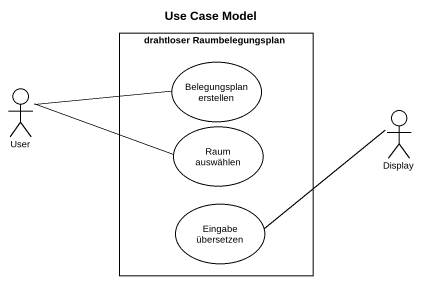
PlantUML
@startuml
title Use Case Model
rectangle "drahtloser Raumbelegungsplan" as drahtloser_Raumbelegungsplan {
  usecase "Belegungsplan erstellen" as Belegungsplan_erstellen
  usecase "Raum auswählen" as Raum_auswählen
  usecase "Eingabe übersetzen" as Eingabe_übersetzen
}
actor User
actor Display
User -right- Belegungsplan_erstellen
User -right- Raum_auswählen
Eingabe_übersetzen -right- Display
@enduml
